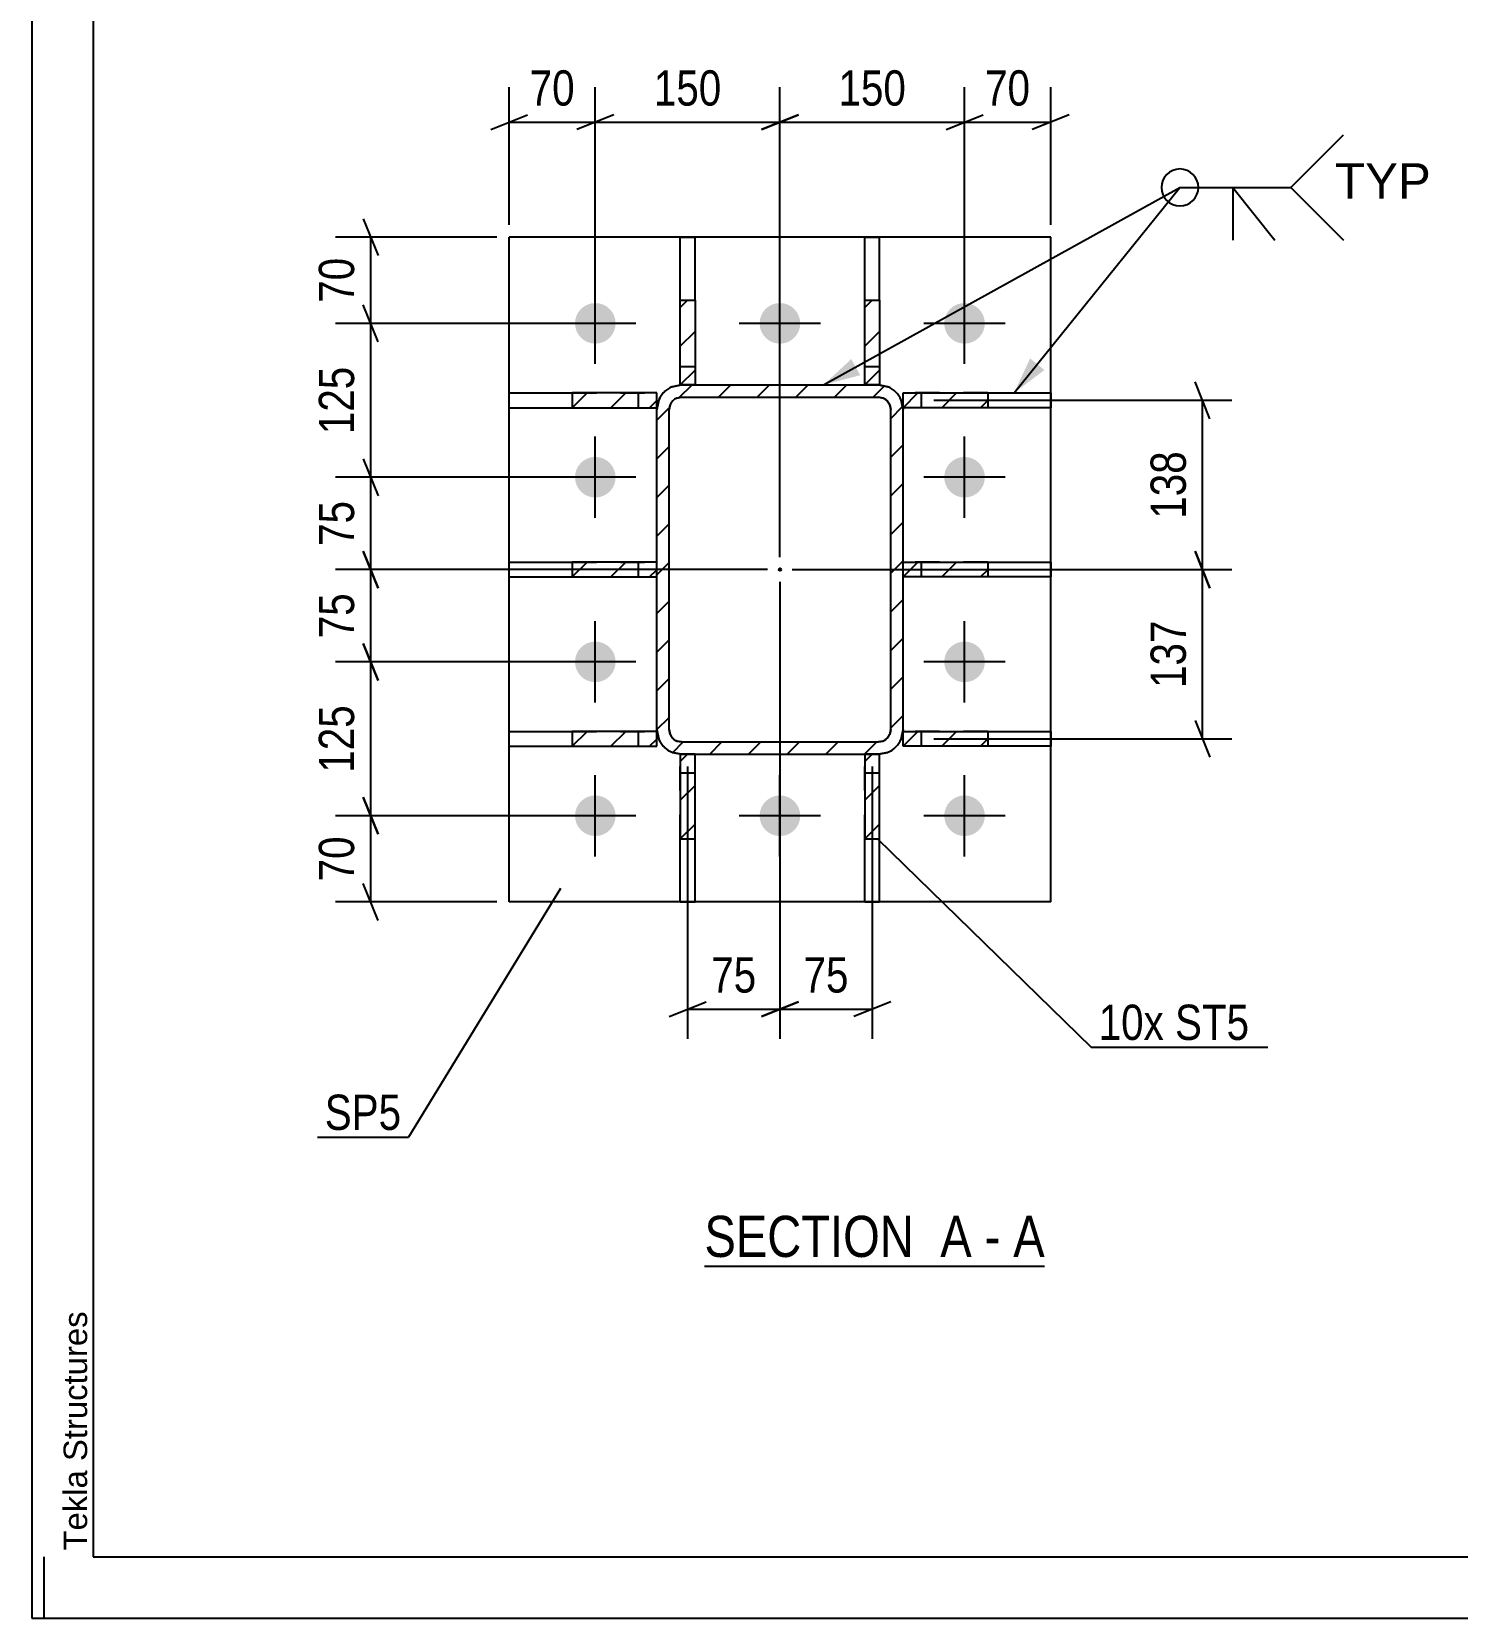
# Model space of a CAD drawing. Header units: millimetres. Extents: x -75 to 766, y -422 to 172.
# Drawn here: x -75.4 to 40.5, y -422.4 to -293.5 of the extents above; entities that cross this region are included whole.
import ezdxf

# ---------------------------------------------------------------- set-up
doc = ezdxf.new("R2010")
doc.units = ezdxf.units.MM
doc.linetypes.add('DXK_LINE_DOT2', pattern=[3.9198, 1.9599, -1.9599])
doc.linetypes.add('DXK_LINE_DOT3', pattern=[5.9187, 2.979, -0.9799, 0.9799, -0.9799])
doc.styles.add('Arial', font='ARIAL.TTF', dxfattribs={"height": 0.2})
doc.styles.add('Arial Narrow', font='ARIALN.TTF', dxfattribs={"height": 0.2})

# ---------------------------------------------------------------- blocks, each defined once
blk = doc.blocks.new('Unknown-570388036-1162')
at = {"color": 5, "linetype": 'Continuous'}
for p, q in [((-75.36, 171.6), (-75.36, -422.4)), ((-70.36, 166.6), (-70.36, -417.4)), ((-74.36, -422.4), (-74.36, -417.4)), ((-70.36, -417.4), (760.64, -417.4)), ((-75.36, -422.4), (765.64, -422.4))]:
    blk.add_line(p, q, dxfattribs=at)
at = {"color": 174, "linetype": 'Continuous', "style": 'Arial'}
blk.add_text('Tekla Structures', height=1.9102, rotation=90, dxfattribs=at).set_placement((-70.86, -416.9))
blk = doc.blocks.new('Unknown-570388036-14 - 3378')
at = {"color": 6, "linetype": 'Continuous'}
blk.add_line((-20.7, -393.8), (6.94, -393.8), dxfattribs=at)
at = {"color": 0, "linetype": 'Continuous'}
for points in [[(-2.59, -393.05), (-2.59, -389.55), (-20.7, -389.55), (-20.7, -393.05)], [(1.01, -393.05), (1.01, -389.55), (-1.54, -389.55), (-1.54, -393.05)], [(3.34, -393.05), (3.34, -389.55), (2.06, -389.55), (2.06, -393.05)], [(6.94, -393.05), (6.94, -389.55), (4.39, -389.55), (4.39, -393.05)]]:
    blk.add_wipeout(points, dxfattribs=at)
at = {"color": 7, "linetype": 'Continuous', "style": 'Arial Narrow'}
for s, p in [('SECTION ', (-20.7, -393.05)), ('A', (-1.54, -393.05)), ('A', (4.39, -393.05)), ('-', (2.06, -393.05))]:
    blk.add_text(s, height=3.34, dxfattribs=at).set_placement(p)
blk = doc.blocks.new('Part-570388036-3425 - 3378')
at = {"linetype": 'Continuous'}
h = blk.add_hatch(dxfattribs=at)
h.set_pattern_fill('', scale=0.7, style=0, pattern_type=0)
h.set_pattern_definition([(45, (-24.568, -350.2148), (-1.57154, 1.57154), [])])
h.paths.add_polyline_path([(-24.57, -324.21), (-24.57, -350.21), (-24.42, -350.98), (-23.98, -351.63), (-23.33, -352.06), (-22.57, -352.21), (-6.57, -352.21), (-5.8, -352.06), (-5.15, -351.63), (-4.72, -350.98), (-4.57, -350.21), (-4.57, -324.21), (-4.72, -323.45), (-5.15, -322.8), (-5.8, -322.37), (-6.57, -322.21), (-22.57, -322.21), (-23.33, -322.37), (-23.98, -322.8), (-24.42, -323.45)])
h.paths.add_polyline_path([(-23.28, -323.51), (-22.95, -323.29), (-22.57, -323.21), (-6.57, -323.21), (-6.19, -323.29), (-5.86, -323.51), (-5.64, -323.83), (-5.57, -324.21), (-5.57, -350.21), (-5.64, -350.6), (-5.86, -350.92), (-6.19, -351.14), (-6.57, -351.21), (-22.57, -351.21), (-22.95, -351.14), (-23.28, -350.92), (-23.49, -350.6), (-23.57, -350.21), (-23.57, -324.21), (-23.49, -323.83)])
blk.add_hatch(color=30, dxfattribs=at).paths.add_polyline_path([(-14.57, -337.31, -1), (-14.57, -337.11, -1)])
at = {"color": 7, "linetype": 'DXK_LINE_DOT2'}
for p, q in [((-24.57, -324.21), (-24.42, -323.45)), ((-23.33, -322.37), (-22.57, -322.21)), ((-22.57, -323.21), (-22.95, -323.29)), ((-22.57, -322.21), (-6.57, -322.21)), ((-22.57, -323.21), (-6.57, -323.21)), ((-6.57, -322.21), (-5.8, -322.37)), ((-6.19, -323.29), (-6.57, -323.21)), ((-4.72, -323.45), (-4.57, -324.21)), ((-24.57, -350.21), (-24.57, -324.21)), ((-23.49, -323.83), (-23.57, -324.21)), ((-23.57, -350.21), (-23.57, -324.21)), ((-5.57, -324.21), (-5.64, -323.83)), ((-5.57, -350.21), (-5.57, -324.21)), ((-4.57, -350.21), (-4.57, -324.21)), ((-24.42, -350.98), (-24.57, -350.21)), ((-23.57, -350.21), (-23.49, -350.6)), ((-5.64, -350.6), (-5.57, -350.21)), ((-4.57, -350.21), (-4.72, -350.98)), ((-22.95, -351.14), (-22.57, -351.21)), ((-22.57, -351.21), (-6.57, -351.21)), ((-6.57, -351.21), (-6.19, -351.14)), ((-22.57, -352.21), (-23.33, -352.06)), ((-22.57, -352.21), (-6.57, -352.21)), ((-5.8, -352.06), (-6.57, -352.21))]:
    blk.add_line(p, q, dxfattribs=at)
at = {"color": 2, "linetype": 'Continuous'}
for p, q in [((-24.42, -323.45), (-24.57, -324.21)), ((-22.57, -322.21), (-23.33, -322.37)), ((-22.95, -323.29), (-22.57, -323.21)), ((-22.57, -322.21), (-6.57, -322.21)), ((-22.57, -323.21), (-6.57, -323.21)), ((-5.8, -322.37), (-6.57, -322.21)), ((-6.57, -323.21), (-6.19, -323.29)), ((-4.57, -324.21), (-4.72, -323.45)), ((-24.57, -350.21), (-24.57, -324.21)), ((-23.57, -324.21), (-23.49, -323.83)), ((-23.57, -350.21), (-23.57, -324.21)), ((-5.64, -323.83), (-5.57, -324.21)), ((-5.57, -350.21), (-5.57, -324.21)), ((-4.57, -350.21), (-4.57, -324.21)), ((-24.57, -350.21), (-24.42, -350.98)), ((-23.49, -350.6), (-23.57, -350.21)), ((-5.57, -350.21), (-5.64, -350.6)), ((-4.72, -350.98), (-4.57, -350.21)), ((-22.57, -351.21), (-22.95, -351.14)), ((-22.57, -351.21), (-6.57, -351.21)), ((-6.19, -351.14), (-6.57, -351.21)), ((-23.33, -352.06), (-22.57, -352.21)), ((-22.57, -352.21), (-6.57, -352.21)), ((-6.57, -352.21), (-5.8, -352.06))]:
    blk.add_line(p, q, dxfattribs=at)
at = {"color": 7, "linetype": 'DXK_LINE_DOT3'}
blk.add_line((-14.57, -337.21), (-14.57, -337.21), dxfattribs=at)
at = {"color": 30, "linetype": 'DXK_LINE_DOT3'}
blk.add_line((-14.57, -337.21), (-14.57, -337.21), dxfattribs=at)
at = {"color": 30, "linetype": 'Continuous'}
blk.add_circle((-14.57, -337.21), 0.1, dxfattribs=at)
at = {"color": 7, "linetype": 'DXK_LINE_DOT2'}
for centre, radius, start, end in [((-22.57, -324.21), 2, 112.5, 157.5), ((-22.57, -324.21), 1, 112.5, 157.5), ((-6.57, -324.21), 1, 22.5, 67.5), ((-6.57, -324.21), 2, 22.5, 67.5), ((-22.57, -350.21), 2, 202.5, 247.5), ((-22.57, -350.21), 1, 202.5, 247.5), ((-6.57, -350.21), 1, 292.5, 337.5), ((-6.57, -350.21), 2, 292.5, 337.5)]:
    blk.add_arc(centre, radius, start, end, dxfattribs=at)
at = {"color": 2, "linetype": 'Continuous'}
for centre, radius, start, end in [((-22.57, -324.21), 2, 112.5, 157.5), ((-22.57, -324.21), 1, 112.5, 157.5), ((-6.57, -324.21), 1, 22.5, 67.5), ((-6.57, -324.21), 2, 22.5, 67.5), ((-22.57, -350.21), 2, 202.5, 247.5), ((-22.57, -350.21), 1, 202.5, 247.5), ((-6.57, -350.21), 1, 292.5, 337.5), ((-6.57, -350.21), 2, 292.5, 337.5)]:
    blk.add_arc(centre, radius, start, end, dxfattribs=at)
blk = doc.blocks.new('Part-570388036-3398 - 3378')
at = {"linetype": 'Continuous'}
h = blk.add_hatch(dxfattribs=at)
h.set_pattern_fill('', scale=0.7, style=0, pattern_type=0)
h.set_pattern_definition([(45, (-31.4446, -324.0648), (-1.57154, 1.57154), [])])
h.paths.add_polyline_path([(-31.44, -322.86), (-31.44, -324.06), (-24.57, -324.06), (-24.57, -322.86)])
at = {"color": 2, "linetype": 'Continuous'}
for p, q in [((-36.57, -322.86), (-31.44, -322.86)), ((-36.57, -324.06), (-36.57, -322.86)), ((-24.57, -322.86), (-31.44, -322.86)), ((-31.44, -322.86), (-31.44, -324.06)), ((-24.57, -324.06), (-24.57, -322.86)), ((-36.57, -324.06), (-31.44, -324.06)), ((-31.44, -324.06), (-24.57, -324.06))]:
    blk.add_line(p, q, dxfattribs=at)
at = {"color": 7, "linetype": 'DXK_LINE_DOT2'}
for p, q in [((-31.44, -322.86), (-24.57, -322.86)), ((-26.07, -324.06), (-26.07, -322.86)), ((-24.57, -324.06), (-24.57, -322.86)), ((-31.44, -324.06), (-24.57, -324.06))]:
    blk.add_line(p, q, dxfattribs=at)
blk = doc.blocks.new('Bolt-570388036-3390 - 3378')
at = {"linetype": 'Continuous'}
for points in [[(-31.22, -317.21, -1), (-27.92, -317.21, -1)], [(-16.22, -317.21, -1), (-12.92, -317.21, -1)], [(-1.22, -317.21, -1), (2.08, -317.21, -1)], [(-31.22, -329.71, -1), (-27.92, -329.71, -1)], [(-1.22, -329.71, -1), (2.08, -329.71, -1)], [(-31.22, -344.71, -1), (-27.92, -344.71, -1)], [(-1.22, -344.71, -1), (2.08, -344.71, -1)], [(-31.22, -357.21, -1), (-27.92, -357.21, -1)], [(-16.22, -357.21, -1), (-12.92, -357.21, -1)], [(-1.22, -357.21, -1), (2.08, -357.21, -1)]]:
    blk.add_hatch(color=1, dxfattribs=at).paths.add_polyline_path(points)
at = {"color": 1, "linetype": 'Continuous'}
for p, q in [((-29.57, -320.51), (-29.57, -313.91)), ((-14.57, -320.51), (-14.57, -313.91)), ((0.43, -320.51), (0.43, -313.91)), ((-26.27, -317.21), (-32.87, -317.21)), ((-11.27, -317.21), (-17.87, -317.21)), ((3.73, -317.21), (-2.87, -317.21)), ((-29.57, -333.01), (-29.57, -326.41)), ((0.43, -333.01), (0.43, -326.41)), ((-26.27, -329.71), (-32.87, -329.71)), ((3.73, -329.71), (-2.87, -329.71)), ((-29.57, -348.01), (-29.57, -341.41)), ((0.43, -348.01), (0.43, -341.41)), ((-26.27, -344.71), (-32.87, -344.71)), ((3.73, -344.71), (-2.87, -344.71)), ((-29.57, -360.51), (-29.57, -353.91)), ((-14.57, -360.51), (-14.57, -353.91)), ((0.43, -360.51), (0.43, -353.91)), ((-26.27, -357.21), (-32.87, -357.21)), ((-11.27, -357.21), (-17.87, -357.21)), ((3.73, -357.21), (-2.87, -357.21))]:
    blk.add_line(p, q, dxfattribs=at)
blk = doc.blocks.new('Part-570388036-3403 - 3378')
at = {"linetype": 'Continuous'}
h = blk.add_hatch(dxfattribs=at)
h.set_pattern_fill('', scale=0.7, style=0, pattern_type=0)
h.set_pattern_definition([(45, (-31.4446, -337.8148), (-1.57154, 1.57154), [])])
h.paths.add_polyline_path([(-31.44, -336.61), (-31.44, -337.81), (-24.57, -337.81), (-24.57, -336.61)])
at = {"color": 2, "linetype": 'Continuous'}
for p, q in [((-36.57, -336.61), (-31.44, -336.61)), ((-36.57, -337.81), (-36.57, -336.61)), ((-24.57, -336.61), (-31.44, -336.61)), ((-31.44, -336.61), (-31.44, -337.81)), ((-24.57, -337.81), (-24.57, -336.61)), ((-36.57, -337.81), (-31.44, -337.81)), ((-31.44, -337.81), (-24.57, -337.81))]:
    blk.add_line(p, q, dxfattribs=at)
at = {"color": 7, "linetype": 'DXK_LINE_DOT2'}
for p, q in [((-31.44, -336.61), (-24.57, -336.61)), ((-26.07, -337.81), (-26.07, -336.61)), ((-24.57, -337.81), (-24.57, -336.61)), ((-31.44, -337.81), (-24.57, -337.81))]:
    blk.add_line(p, q, dxfattribs=at)
blk = doc.blocks.new('Part-570388036-3408 - 3378')
at = {"linetype": 'Continuous'}
h = blk.add_hatch(dxfattribs=at)
h.set_pattern_fill('', scale=0.7, style=0, pattern_type=0)
h.set_pattern_definition([(45, (-22.668, -322.2148), (-1.57154, 1.57154), [])])
h.paths.add_polyline_path([(-22.67, -315.34), (-22.67, -322.21), (-21.47, -322.21), (-21.47, -315.34)])
at = {"color": 2, "linetype": 'Continuous'}
for p, q in [((-22.67, -310.21), (-21.47, -310.21)), ((-22.67, -315.34), (-22.67, -310.21)), ((-21.47, -315.34), (-21.47, -310.21)), ((-22.67, -322.21), (-22.67, -315.34)), ((-22.67, -315.34), (-21.47, -315.34)), ((-21.47, -315.34), (-21.47, -322.21)), ((-21.47, -322.21), (-22.67, -322.21))]:
    blk.add_line(p, q, dxfattribs=at)
at = {"color": 7, "linetype": 'DXK_LINE_DOT2'}
for p, q in [((-22.67, -322.21), (-22.67, -315.34)), ((-21.47, -315.34), (-21.47, -322.21)), ((-22.67, -320.71), (-21.47, -320.71)), ((-21.47, -322.21), (-22.67, -322.21))]:
    blk.add_line(p, q, dxfattribs=at)
blk = doc.blocks.new('Part-570388036-3413 - 3378')
at = {"linetype": 'Continuous'}
h = blk.add_hatch(dxfattribs=at)
h.set_pattern_fill('', scale=0.7, style=0, pattern_type=0)
h.set_pattern_definition([(45, (-7.668, -322.2148), (-1.57154, 1.57154), [])])
h.paths.add_polyline_path([(-7.67, -315.34), (-7.67, -322.21), (-6.47, -322.21), (-6.47, -315.34)])
at = {"color": 2, "linetype": 'Continuous'}
for p, q in [((-7.67, -310.21), (-6.47, -310.21)), ((-7.67, -315.34), (-7.67, -310.21)), ((-6.47, -315.34), (-6.47, -310.21)), ((-7.67, -322.21), (-7.67, -315.34)), ((-7.67, -315.34), (-6.47, -315.34)), ((-6.47, -315.34), (-6.47, -322.21)), ((-6.47, -322.21), (-7.67, -322.21))]:
    blk.add_line(p, q, dxfattribs=at)
at = {"color": 7, "linetype": 'DXK_LINE_DOT2'}
for p, q in [((-7.67, -322.21), (-7.67, -315.34)), ((-6.47, -315.34), (-6.47, -322.21)), ((-7.67, -320.71), (-6.47, -320.71)), ((-6.47, -322.21), (-7.67, -322.21))]:
    blk.add_line(p, q, dxfattribs=at)
blk = doc.blocks.new('Part-570388036-3418 - 3378')
at = {"linetype": 'Continuous'}
h = blk.add_hatch(dxfattribs=at)
h.set_pattern_fill('', scale=0.7, style=0, pattern_type=0)
h.set_pattern_definition([(45, (-22.668, -359.091), (-1.57154, 1.57154), [])])
h.paths.add_polyline_path([(-22.67, -352.21), (-22.67, -359.09), (-21.47, -359.09), (-21.47, -352.21)])
at = {"color": 7, "linetype": 'DXK_LINE_DOT2'}
for p, q in [((-22.67, -359.09), (-22.67, -352.21)), ((-21.47, -352.21), (-22.67, -352.21)), ((-21.47, -359.09), (-21.47, -352.21)), ((-22.67, -353.71), (-21.47, -353.71))]:
    blk.add_line(p, q, dxfattribs=at)
at = {"color": 2, "linetype": 'Continuous'}
for p, q in [((-22.67, -352.21), (-22.67, -359.09)), ((-22.67, -352.21), (-21.47, -352.21)), ((-21.47, -359.09), (-21.47, -352.21)), ((-22.67, -364.21), (-22.67, -359.09)), ((-22.67, -359.09), (-21.47, -359.09)), ((-21.47, -364.21), (-21.47, -359.09)), ((-22.67, -364.21), (-21.47, -364.21))]:
    blk.add_line(p, q, dxfattribs=at)
blk = doc.blocks.new('Part-570388036-3423 - 3378')
at = {"linetype": 'Continuous'}
h = blk.add_hatch(dxfattribs=at)
h.set_pattern_fill('', scale=0.7, style=0, pattern_type=0)
h.set_pattern_definition([(45, (-7.668, -359.091), (-1.57154, 1.57154), [])])
h.paths.add_polyline_path([(-7.67, -352.21), (-7.67, -359.09), (-6.47, -359.09), (-6.47, -352.21)])
at = {"color": 7, "linetype": 'DXK_LINE_DOT2'}
for p, q in [((-7.67, -359.09), (-7.67, -352.21)), ((-6.47, -352.21), (-7.67, -352.21)), ((-6.47, -359.09), (-6.47, -352.21)), ((-7.67, -353.71), (-6.47, -353.71))]:
    blk.add_line(p, q, dxfattribs=at)
at = {"color": 2, "linetype": 'Continuous'}
for p, q in [((-7.67, -352.21), (-7.67, -359.09)), ((-7.67, -352.21), (-6.47, -352.21)), ((-6.47, -359.09), (-6.47, -352.21)), ((-7.67, -364.21), (-7.67, -359.09)), ((-7.67, -359.09), (-6.47, -359.09)), ((-6.47, -364.21), (-6.47, -359.09)), ((-7.67, -364.21), (-6.47, -364.21))]:
    blk.add_line(p, q, dxfattribs=at)
blk = doc.blocks.new('Part-570388036-3469 - 3378')
at = {"color": 2, "linetype": 'Continuous'}
for p, q in [((-36.57, -364.21), (-36.57, -310.21)), ((7.43, -310.21), (-36.57, -310.21)), ((7.43, -364.21), (7.43, -310.21)), ((7.43, -364.21), (-36.57, -364.21))]:
    blk.add_line(p, q, dxfattribs=at)
blk = doc.blocks.new('Part-570388036-3501 - 3378')
at = {"linetype": 'Continuous'}
h = blk.add_hatch(dxfattribs=at)
h.set_pattern_fill('', scale=0.7, style=0, pattern_type=0)
h.set_pattern_definition([(45, (-4.568, -351.5648), (-1.57154, 1.57154), [])])
h.paths.add_polyline_path([(-4.57, -350.36), (-4.57, -351.56), (2.31, -351.56), (2.31, -350.36)])
at = {"color": 7, "linetype": 'DXK_LINE_DOT2'}
for p, q in [((-4.57, -351.56), (-4.57, -350.36)), ((2.31, -350.36), (-4.57, -350.36)), ((-3.07, -351.56), (-3.07, -350.36)), ((2.31, -351.56), (-4.57, -351.56))]:
    blk.add_line(p, q, dxfattribs=at)
at = {"color": 2, "linetype": 'Continuous'}
for p, q in [((-4.57, -351.56), (-4.57, -350.36)), ((-4.57, -350.36), (2.31, -350.36)), ((2.31, -350.36), (7.43, -350.36)), ((2.31, -350.36), (2.31, -351.56)), ((7.43, -350.36), (7.43, -351.56)), ((2.31, -351.56), (-4.57, -351.56)), ((7.43, -351.56), (2.31, -351.56))]:
    blk.add_line(p, q, dxfattribs=at)
blk = doc.blocks.new('Part-570388036-3506 - 3378')
at = {"linetype": 'Continuous'}
h = blk.add_hatch(dxfattribs=at)
h.set_pattern_fill('', scale=0.7, style=0, pattern_type=0)
h.set_pattern_definition([(45, (-4.568, -324.0648), (-1.57154, 1.57154), [])])
h.paths.add_polyline_path([(-4.57, -322.86), (-4.57, -324.06), (2.31, -324.06), (2.31, -322.86)])
at = {"color": 7, "linetype": 'DXK_LINE_DOT2'}
for p, q in [((-4.57, -324.06), (-4.57, -322.86)), ((2.31, -322.86), (-4.57, -322.86)), ((-3.07, -324.06), (-3.07, -322.86)), ((2.31, -324.06), (-4.57, -324.06))]:
    blk.add_line(p, q, dxfattribs=at)
at = {"color": 2, "linetype": 'Continuous'}
for p, q in [((-4.57, -324.06), (-4.57, -322.86)), ((-4.57, -322.86), (2.31, -322.86)), ((2.31, -322.86), (7.43, -322.86)), ((2.31, -322.86), (2.31, -324.06)), ((7.43, -322.86), (7.43, -324.06)), ((2.31, -324.06), (-4.57, -324.06)), ((7.43, -324.06), (2.31, -324.06))]:
    blk.add_line(p, q, dxfattribs=at)
blk = doc.blocks.new('Part-570388036-3511 - 3378')
at = {"linetype": 'Continuous'}
h = blk.add_hatch(dxfattribs=at)
h.set_pattern_fill('', scale=0.7, style=0, pattern_type=0)
h.set_pattern_definition([(45, (-4.568, -337.8148), (-1.57154, 1.57154), [])])
h.paths.add_polyline_path([(-4.57, -336.61), (-4.57, -337.81), (2.31, -337.81), (2.31, -336.61)])
at = {"color": 7, "linetype": 'DXK_LINE_DOT2'}
for p, q in [((-4.57, -337.81), (-4.57, -336.61)), ((2.31, -336.61), (-4.57, -336.61)), ((-3.07, -337.81), (-3.07, -336.61)), ((2.31, -337.81), (-4.57, -337.81))]:
    blk.add_line(p, q, dxfattribs=at)
at = {"color": 2, "linetype": 'Continuous'}
for p, q in [((-4.57, -337.81), (-4.57, -336.61)), ((-4.57, -336.61), (2.31, -336.61)), ((2.31, -336.61), (7.43, -336.61)), ((2.31, -336.61), (2.31, -337.81)), ((7.43, -336.61), (7.43, -337.81)), ((2.31, -337.81), (-4.57, -337.81)), ((7.43, -337.81), (2.31, -337.81))]:
    blk.add_line(p, q, dxfattribs=at)
blk = doc.blocks.new('Part-570388036-3516 - 3378')
at = {"linetype": 'Continuous'}
h = blk.add_hatch(dxfattribs=at)
h.set_pattern_fill('', scale=0.7, style=0, pattern_type=0)
h.set_pattern_definition([(45, (-31.4446, -351.5648), (-1.57154, 1.57154), [])])
h.paths.add_polyline_path([(-31.44, -350.36), (-31.44, -351.56), (-24.57, -351.56), (-24.57, -350.36)])
at = {"color": 2, "linetype": 'Continuous'}
for p, q in [((-36.57, -350.36), (-31.44, -350.36)), ((-36.57, -351.56), (-36.57, -350.36)), ((-24.57, -350.36), (-31.44, -350.36)), ((-31.44, -350.36), (-31.44, -351.56)), ((-24.57, -351.56), (-24.57, -350.36)), ((-36.57, -351.56), (-31.44, -351.56)), ((-31.44, -351.56), (-24.57, -351.56))]:
    blk.add_line(p, q, dxfattribs=at)
at = {"color": 7, "linetype": 'DXK_LINE_DOT2'}
for p, q in [((-31.44, -350.36), (-24.57, -350.36)), ((-26.07, -351.56), (-26.07, -350.36)), ((-24.57, -351.56), (-24.57, -350.36)), ((-31.44, -351.56), (-24.57, -351.56))]:
    blk.add_line(p, q, dxfattribs=at)
blk = doc.blocks.new('StraightDimension-570388036-6748 - 3378')
at = {"color": 7, "linetype": 'Continuous'}
for p, q in [((-48.42, -355.71), (-47.22, -358.71)), ((-30.57, -357.21), (-50.67, -357.21)), ((-47.82, -364.21), (-47.82, -357.21)), ((-47.22, -365.71), (-48.42, -362.71)), ((-37.57, -364.21), (-50.67, -364.21))]:
    blk.add_line(p, q, dxfattribs=at)
at = {"color": 0}
blk.add_wipeout([(-48.57, -358.29), (-52.77, -358.29), (-52.77, -363.14), (-48.57, -363.14)], dxfattribs=at)
at = {"color": 3, "style": 'Arial Narrow'}
blk.add_text('70', height=2.863, rotation=90.0002, dxfattribs=at).set_placement((-49.17, -362.54))
blk = doc.blocks.new('StraightDimension-570388036-3664 - 3378')
at = {"color": 7, "linetype": 'Continuous'}
for p, q in [((-14.57, -338.21), (-14.57, -375.32)), ((-22.07, -353.21), (-22.07, -375.32)), ((-23.57, -373.52), (-20.57, -372.32)), ((-13.07, -372.32), (-16.07, -373.52)), ((-22.07, -372.92), (-14.57, -372.92))]:
    blk.add_line(p, q, dxfattribs=at)
at = {"color": 0}
blk.add_wipeout([(-15.89, -372.17), (-15.89, -367.97), (-20.75, -367.97), (-20.75, -372.17)], dxfattribs=at)
at = {"color": 3, "style": 'Arial Narrow'}
blk.add_text('75', height=2.863, dxfattribs=at).set_placement((-20.15, -371.57))
blk = doc.blocks.new('StraightDimension-570388036-6743 - 3378')
at = {"color": 7, "linetype": 'Continuous'}
for p, q in [((-48.42, -308.71), (-47.22, -311.71)), ((-37.57, -310.21), (-50.67, -310.21)), ((-47.82, -317.21), (-47.82, -310.21)), ((-47.22, -318.71), (-48.42, -315.71)), ((-30.57, -317.21), (-50.67, -317.21))]:
    blk.add_line(p, q, dxfattribs=at)
at = {"color": 0}
blk.add_wipeout([(-48.57, -311.29), (-52.77, -311.29), (-52.77, -316.14), (-48.57, -316.14)], dxfattribs=at)
at = {"color": 3, "style": 'Arial Narrow'}
blk.add_text('70', height=2.863, rotation=90.0002, dxfattribs=at).set_placement((-49.17, -315.54))
blk = doc.blocks.new('StraightDimension-570388036-6747 - 3378')
at = {"color": 7, "linetype": 'Continuous'}
for p, q in [((-48.42, -343.21), (-47.22, -346.21)), ((-30.57, -344.71), (-50.67, -344.71)), ((-47.82, -357.21), (-47.82, -344.71)), ((-47.22, -358.71), (-48.42, -355.71)), ((-30.57, -357.21), (-50.67, -357.21))]:
    blk.add_line(p, q, dxfattribs=at)
at = {"color": 0}
blk.add_wipeout([(-48.57, -347.62), (-52.77, -347.62), (-52.77, -354.31), (-48.57, -354.31)], dxfattribs=at)
at = {"color": 3, "style": 'Arial Narrow'}
blk.add_text('125', height=2.863, rotation=90.0002, dxfattribs=at).set_placement((-49.17, -353.71))
blk = doc.blocks.new('StraightDimension-570388036-3679 - 3378')
at = {"color": 7, "linetype": 'Continuous'}
for p, q in [((-14.57, -338.21), (-14.57, -375.32)), ((-7.07, -353.21), (-7.07, -375.32)), ((-16.07, -373.52), (-13.07, -372.32)), ((-5.57, -372.32), (-8.57, -373.52)), ((-14.57, -372.92), (-7.07, -372.92))]:
    blk.add_line(p, q, dxfattribs=at)
at = {"color": 0}
blk.add_wipeout([(-8.39, -372.17), (-8.39, -367.97), (-13.25, -367.97), (-13.25, -372.17)], dxfattribs=at)
at = {"color": 3, "style": 'Arial Narrow'}
blk.add_text('75', height=2.863, dxfattribs=at).set_placement((-12.65, -371.57))
blk = doc.blocks.new('StraightDimension-570388036-3546 - 3378')
at = {"color": 7, "linetype": 'Continuous'}
for p, q in [((-14.57, -336.21), (-14.57, -298.02)), ((0.43, -316.21), (0.43, -298.02)), ((-13.07, -300.27), (-16.07, -301.47)), ((-1.07, -301.47), (1.93, -300.27)), ((-14.57, -300.87), (0.43, -300.87))]:
    blk.add_line(p, q, dxfattribs=at)
at = {"color": 0}
blk.add_wipeout([(-3.73, -300.12), (-3.73, -295.92), (-10.41, -295.92), (-10.41, -300.12)], dxfattribs=at)
at = {"color": 3, "style": 'Arial Narrow'}
blk.add_text('150', height=2.863, dxfattribs=at).set_placement((-9.81, -299.52))
blk = doc.blocks.new('StraightDimension-570388036-3529 - 3378')
at = {"color": 7, "linetype": 'Continuous'}
for p, q in [((-29.57, -316.21), (-29.57, -298.02)), ((-14.57, -336.21), (-14.57, -298.02)), ((-28.07, -300.27), (-31.07, -301.47)), ((-16.07, -301.47), (-13.07, -300.27)), ((-29.57, -300.87), (-14.57, -300.87))]:
    blk.add_line(p, q, dxfattribs=at)
at = {"color": 0}
blk.add_wipeout([(-18.73, -300.12), (-18.73, -295.92), (-25.41, -295.92), (-25.41, -300.12)], dxfattribs=at)
at = {"color": 3, "style": 'Arial Narrow'}
blk.add_text('150', height=2.863, dxfattribs=at).set_placement((-24.81, -299.52))
blk = doc.blocks.new('StraightDimension-570388036-3519 - 3378')
at = {"color": 7, "linetype": 'Continuous'}
for p, q in [((-36.57, -309.21), (-36.57, -298.02)), ((-29.57, -316.21), (-29.57, -298.02)), ((-38.07, -301.47), (-35.07, -300.27)), ((-28.07, -300.27), (-31.07, -301.47)), ((-36.57, -300.87), (-29.57, -300.87))]:
    blk.add_line(p, q, dxfattribs=at)
at = {"color": 0}
blk.add_wipeout([(-30.64, -300.12), (-30.64, -295.92), (-35.5, -295.92), (-35.5, -300.12)], dxfattribs=at)
at = {"color": 3, "style": 'Arial Narrow'}
blk.add_text('70', height=2.863, dxfattribs=at).set_placement((-34.9, -299.52))
blk = doc.blocks.new('StraightDimension-570388036-3563 - 3378')
at = {"color": 7, "linetype": 'Continuous'}
for p, q in [((0.43, -316.21), (0.43, -298.02)), ((7.43, -309.21), (7.43, -298.02)), ((-1.07, -301.47), (1.93, -300.27)), ((8.93, -300.27), (5.93, -301.47)), ((0.43, -300.87), (7.43, -300.87))]:
    blk.add_line(p, q, dxfattribs=at)
at = {"color": 0}
blk.add_wipeout([(6.36, -300.12), (6.36, -295.92), (1.5, -295.92), (1.5, -300.12)], dxfattribs=at)
at = {"color": 3, "style": 'Arial Narrow'}
blk.add_text('70', height=2.863, dxfattribs=at).set_placement((2.1, -299.52))
blk = doc.blocks.new('StraightDimension-570388036-3574 - 3378')
at = {"color": 7, "linetype": 'Continuous'}
for p, q in [((20.36, -338.71), (19.16, -335.71)), ((-13.57, -337.21), (22.16, -337.21)), ((19.76, -350.96), (19.76, -337.21)), ((19.16, -349.46), (20.36, -352.46)), ((-2.07, -350.96), (22.16, -350.96))]:
    blk.add_line(p, q, dxfattribs=at)
at = {"color": 0}
blk.add_wipeout([(19.01, -340.75), (14.81, -340.75), (14.81, -347.43), (19.01, -347.43)], dxfattribs=at)
at = {"color": 3, "style": 'Arial Narrow'}
blk.add_text('137', height=2.863, rotation=90.0002, dxfattribs=at).set_placement((18.41, -346.83))
blk = doc.blocks.new('StraightDimension-570388036-6745 - 3378')
at = {"color": 7, "linetype": 'Continuous'}
for p, q in [((-48.42, -328.21), (-47.22, -331.21)), ((-30.57, -329.71), (-50.67, -329.71)), ((-47.82, -337.21), (-47.82, -329.71)), ((-47.22, -338.71), (-48.42, -335.71)), ((-15.57, -337.21), (-50.67, -337.21))]:
    blk.add_line(p, q, dxfattribs=at)
at = {"color": 0}
blk.add_wipeout([(-48.57, -331.04), (-52.77, -331.04), (-52.77, -335.89), (-48.57, -335.89)], dxfattribs=at)
at = {"color": 3, "style": 'Arial Narrow'}
blk.add_text('75', height=2.863, rotation=90.0002, dxfattribs=at).set_placement((-49.17, -335.29))
blk = doc.blocks.new('StraightDimension-570388036-3589 - 3378')
at = {"color": 7, "linetype": 'Continuous'}
for p, q in [((20.36, -324.96), (19.16, -321.96)), ((-2.07, -323.46), (22.16, -323.46)), ((19.76, -337.21), (19.76, -323.46)), ((19.16, -335.71), (20.36, -338.71)), ((-13.57, -337.21), (22.16, -337.21))]:
    blk.add_line(p, q, dxfattribs=at)
at = {"color": 0}
blk.add_wipeout([(19.01, -327), (14.81, -327), (14.81, -333.68), (19.01, -333.68)], dxfattribs=at)
at = {"color": 3, "style": 'Arial Narrow'}
blk.add_text('138', height=2.863, rotation=90.0002, dxfattribs=at).set_placement((18.41, -333.08))
blk = doc.blocks.new('StraightDimension-570388036-6744 - 3378')
at = {"color": 7, "linetype": 'Continuous'}
for p, q in [((-47.22, -318.71), (-48.42, -315.71)), ((-30.57, -317.21), (-50.67, -317.21)), ((-47.82, -329.71), (-47.82, -317.21)), ((-48.42, -328.21), (-47.22, -331.21)), ((-30.57, -329.71), (-50.67, -329.71))]:
    blk.add_line(p, q, dxfattribs=at)
at = {"color": 0}
blk.add_wipeout([(-48.57, -320.12), (-52.77, -320.12), (-52.77, -326.81), (-48.57, -326.81)], dxfattribs=at)
at = {"color": 3, "style": 'Arial Narrow'}
blk.add_text('125', height=2.863, rotation=90.0002, dxfattribs=at).set_placement((-49.17, -326.21))
blk = doc.blocks.new('StraightDimension-570388036-6746 - 3378')
at = {"color": 7, "linetype": 'Continuous'}
for p, q in [((-48.42, -335.71), (-47.22, -338.71)), ((-15.57, -337.21), (-50.67, -337.21)), ((-47.82, -344.71), (-47.82, -337.21)), ((-47.22, -346.21), (-48.42, -343.21)), ((-30.57, -344.71), (-50.67, -344.71))]:
    blk.add_line(p, q, dxfattribs=at)
at = {"color": 0}
blk.add_wipeout([(-48.57, -338.54), (-52.77, -338.54), (-52.77, -343.39), (-48.57, -343.39)], dxfattribs=at)
at = {"color": 3, "style": 'Arial Narrow'}
blk.add_text('75', height=2.863, rotation=90.0002, dxfattribs=at).set_placement((-49.17, -342.79))
blk = doc.blocks.new('Mark-570388036-3465 - 3378')
at = {"color": 0}
blk.add_wipeout([(-45.34, -382.73), (-45.34, -379.73), (-51.55, -379.73), (-51.55, -382.73)], dxfattribs=at)
blk.add_wipeout([(-45.34, -382.73), (-45.34, -379.73), (-51.55, -379.73), (-51.55, -382.73)], dxfattribs=at)
at = {"color": 30, "linetype": 'Continuous'}
for p in [(-32.41, -363.12), (-52.15, -383.33)]:
    blk.add_line(p, (-44.74, -383.33), dxfattribs=at)
at = {"color": 3, "style": 'Arial Narrow'}
blk.add_text('SP5', height=2.863, dxfattribs=at).set_placement((-51.55, -382.73))
blk = doc.blocks.new('WeldMark-570388036-3694 - 3378')
at = {"linetype": 'Continuous'}
for points in [[(-8.04, -321.42), (-11.03, -322.21), (-8.77, -320.11)], [(6.92, -321), (4.45, -322.86), (5.76, -320.06)]]:
    blk.add_hatch(color=30, dxfattribs=at).paths.add_polyline_path(points)
at = {"color": 30, "linetype": 'Continuous'}
for p, q in [((-11.03, -322.21), (17.93, -306.17)), ((4.45, -322.86), (17.93, -306.17)), ((17.93, -306.17), (26.93, -306.17))]:
    blk.add_line(p, q, dxfattribs=at)
at = {"color": 3, "linetype": 'Continuous'}
for q in [(25.65, -310.46), (22.22, -310.46)]:
    blk.add_line((22.22, -306.17), q, dxfattribs=at)
for start, end in [(90, 270), (270, 90)]:
    blk.add_arc((17.93, -306.17), 1.5, start, end, dxfattribs=at)
at = {"color": 0, "linetype": 'Continuous'}
blk.add_wipeout([(38.31, -307.07), (38.31, -304.07), (30.53, -304.07), (30.53, -307.07)], dxfattribs=at)
blk.add_wipeout([(38.31, -307.07), (38.31, -304.07), (30.53, -304.07), (30.53, -307.07)], dxfattribs=at)
at = {"color": 3, "linetype": 'Continuous'}
for q in [(31.22, -301.89), (31.22, -310.46)]:
    blk.add_line((26.93, -306.17), q, dxfattribs=at)
at = {"color": 3, "linetype": 'Continuous', "style": 'Arial'}
blk.add_text('TYP', height=2.865, dxfattribs=at).set_placement((30.53, -307.07))
blk = doc.blocks.new('MarkSet-570388036-3751 - 3378')
at = {"color": 0}
for points in [[(16.63, -375.42), (16.63, -372.42), (11.33, -372.42), (11.33, -375.42)], [(23.56, -375.42), (23.56, -372.42), (17.53, -372.42), (17.53, -375.42)]]:
    blk.add_wipeout(points, dxfattribs=at)
for points in [[(16.63, -375.42), (16.63, -372.42), (11.33, -372.42), (11.33, -375.42)], [(23.56, -375.42), (23.56, -372.42), (17.53, -372.42), (17.53, -375.42)]]:
    blk.add_wipeout(points, dxfattribs=at)
at = {"color": 30, "linetype": 'Continuous'}
for p, q in [((-6.63, -359.09), (10.73, -376.02)), ((10.73, -376.02), (25.06, -376.02))]:
    blk.add_line(p, q, dxfattribs=at)
at = {"color": 3, "style": 'Arial Narrow'}
for s, p in [('10x', (11.33, -375.42)), ('ST5', (17.53, -375.42))]:
    blk.add_text(s, height=2.863, dxfattribs=at).set_placement(p)

msp = doc.modelspace()

# ---------------------------------------------------------------- block references
for name in ['Unknown-570388036-1162', 'Part-570388036-3469 - 3378', 'Part-570388036-3408 - 3378', 'Part-570388036-3413 - 3378', 'Bolt-570388036-3390 - 3378', 'Part-570388036-3398 - 3378', 'Part-570388036-3425 - 3378', 'Part-570388036-3506 - 3378', 'Part-570388036-3403 - 3378', 'Part-570388036-3511 - 3378', 'Part-570388036-3516 - 3378', 'Part-570388036-3501 - 3378', 'Part-570388036-3418 - 3378', 'Part-570388036-3423 - 3378']:
    msp.add_blockref(name, (0, 0))

# ---------------------------------------------------------------- next in the draw order: block references
for name in ['StraightDimension-570388036-3546 - 3378', 'StraightDimension-570388036-6743 - 3378', 'StraightDimension-570388036-3664 - 3378', 'StraightDimension-570388036-6748 - 3378', 'Unknown-570388036-14 - 3378']:
    msp.add_blockref(name, (0, 0))

# ---------------------------------------------------------------- next in the draw order: block references
for name in ['StraightDimension-570388036-3529 - 3378', 'StraightDimension-570388036-3563 - 3378', 'StraightDimension-570388036-3679 - 3378', 'StraightDimension-570388036-6747 - 3378', 'Mark-570388036-3465 - 3378']:
    msp.add_blockref(name, (0, 0))

# ---------------------------------------------------------------- next in the draw order: block references
for name in ['StraightDimension-570388036-3519 - 3378', 'StraightDimension-570388036-6745 - 3378', 'StraightDimension-570388036-3574 - 3378', 'MarkSet-570388036-3751 - 3378']:
    msp.add_blockref(name, (0, 0))

# ---------------------------------------------------------------- next in the draw order: block references
for name in ['StraightDimension-570388036-6744 - 3378', 'StraightDimension-570388036-3589 - 3378', 'StraightDimension-570388036-6746 - 3378']:
    msp.add_blockref(name, (0, 0))

# ---------------------------------------------------------------- next in the draw order: block references
msp.add_blockref('WeldMark-570388036-3694 - 3378', (0, 0))

doc.saveas('drawing.dxf')
